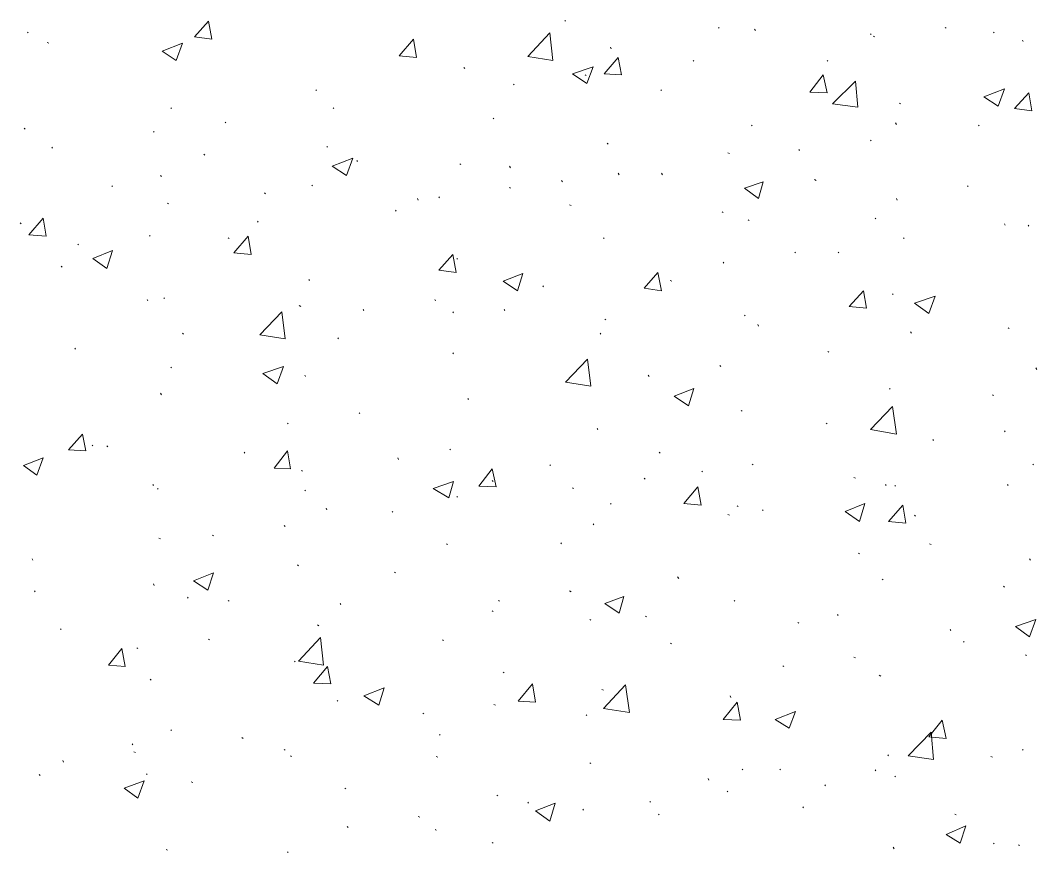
# Model space of a CAD drawing. Header units: millimetres. Extents: x 2928 to 3112, y 1220 to 1280.
# Drawn here: x 2970.222 to 2972.372, y 1256.989 to 1258.749 of the extents above; entities that cross this region are included whole.
import ezdxf

# ---------------------------------------------------------------- set-up
doc = ezdxf.new("R2010")
doc.units = ezdxf.units.MM

msp = doc.modelspace()

# ---------------------------------------------------------------- linework, layer by layer
at = {"color": 92, "linetype": 'Continuous', "lineweight": 13, "true_color": 0x00b800}
for points in [[(2970.59007, 1258.71387), (2970.62007, 1258.7472), (2970.62007, 1258.7472)], [(2970.62674, 1258.70887), (2970.62007, 1258.7472), (2970.62007, 1258.7472)], [(2971.37508, 1258.7472), (2971.37341, 1258.74887), (2971.37341, 1258.74887)], [(2970.2384, 1258.7222), (2970.23673, 1258.72387), (2970.23673, 1258.72387)], [(2971.29508, 1258.6722), (2971.34175, 1258.7222), (2971.34175, 1258.7222)], [(2971.34841, 1258.66387), (2971.34175, 1258.7222), (2971.34175, 1258.7222)], [(2971.70008, 1258.7322), (2971.69842, 1258.73387), (2971.69842, 1258.73387)], [(2971.77675, 1258.7272), (2971.77509, 1258.73054), (2971.77509, 1258.73054)], [(2972.02176, 1258.71887), (2972.02009, 1258.72054), (2972.02009, 1258.72054)], [(2972.02842, 1258.71387), (2972.02676, 1258.71554), (2972.02676, 1258.71554)], [(2972.18009, 1258.7322), (2972.17842, 1258.73387), (2972.17842, 1258.73387)], [(2972.28176, 1258.7222), (2972.28009, 1258.72387), (2972.28009, 1258.72387)], [(2970.28173, 1258.70054), (2970.2784, 1258.7022), (2970.2784, 1258.7022)], [(2970.52173, 1258.68387), (2970.56507, 1258.70054), (2970.56507, 1258.70054)], [(2970.55173, 1258.66387), (2970.56507, 1258.70054), (2970.56507, 1258.70054)], [(2970.59007, 1258.71387), (2970.62674, 1258.70887), (2970.62674, 1258.70887)], [(2971.02341, 1258.67387), (2971.05341, 1258.70887), (2971.05341, 1258.70887)], [(2971.06008, 1258.67054), (2971.05341, 1258.70887), (2971.05341, 1258.70887)], [(2972.34343, 1258.70387), (2972.34176, 1258.7072), (2972.34176, 1258.7072)], [(2970.52173, 1258.68387), (2970.55173, 1258.66387), (2970.55173, 1258.66387)], [(2971.02341, 1258.67387), (2971.06008, 1258.67054), (2971.06008, 1258.67054)], [(2971.29508, 1258.6722), (2971.34841, 1258.66387), (2971.34841, 1258.66387)], [(2971.47175, 1258.68887), (2971.47008, 1258.6922), (2971.47008, 1258.6922)], [(2971.39008, 1258.63554), (2971.43341, 1258.65054), (2971.43341, 1258.65054)], [(2971.42008, 1258.61554), (2971.43341, 1258.65054), (2971.43341, 1258.65054)], [(2971.45675, 1258.63554), (2971.48675, 1258.67054), (2971.48675, 1258.67054)], [(2971.49341, 1258.63387), (2971.48675, 1258.67054), (2971.48675, 1258.67054)], [(2971.64675, 1258.6622), (2971.64508, 1258.66387), (2971.64508, 1258.66387)], [(2971.93009, 1258.6622), (2971.92842, 1258.66387), (2971.92842, 1258.66387)], [(2971.16174, 1258.6472), (2971.16008, 1258.64887), (2971.16008, 1258.64887)], [(2971.39008, 1258.63554), (2971.42008, 1258.61554), (2971.42008, 1258.61554)], [(2971.41841, 1258.6322), (2971.41675, 1258.63387), (2971.41675, 1258.63387)], [(2971.45675, 1258.63554), (2971.49341, 1258.63387), (2971.49341, 1258.63387)], [(2971.89175, 1258.5972), (2971.92009, 1258.63387), (2971.92009, 1258.63387)], [(2971.92842, 1258.59554), (2971.92009, 1258.63387), (2971.92009, 1258.63387)], [(2971.26675, 1258.6122), (2971.26508, 1258.61387), (2971.26508, 1258.61387)], [(2971.94009, 1258.5722), (2971.98842, 1258.62054), (2971.98842, 1258.62054)], [(2971.99342, 1258.56554), (2971.98842, 1258.62054), (2971.98842, 1258.62054)], [(2970.84841, 1258.60054), (2970.84674, 1258.6022), (2970.84674, 1258.6022)], [(2971.57842, 1258.60054), (2971.57675, 1258.6022), (2971.57675, 1258.6022)], [(2971.89175, 1258.5972), (2971.92842, 1258.59554), (2971.92842, 1258.59554)], [(2972.26009, 1258.5872), (2972.30343, 1258.60387), (2972.30343, 1258.60387)], [(2972.26009, 1258.5872), (2972.29009, 1258.5672), (2972.29009, 1258.5672)], [(2972.29009, 1258.5672), (2972.30343, 1258.60387), (2972.30343, 1258.60387)], [(2972.32509, 1258.5622), (2972.35509, 1258.59554), (2972.35509, 1258.59554)], [(2972.36176, 1258.5572), (2972.35509, 1258.59554), (2972.35509, 1258.59554)], [(2970.54173, 1258.5622), (2970.54007, 1258.56387), (2970.54007, 1258.56387)], [(2970.88507, 1258.5622), (2970.88341, 1258.56387), (2970.88341, 1258.56387)], [(2971.94009, 1258.5722), (2971.99342, 1258.56554), (2971.99342, 1258.56554)], [(2972.08342, 1258.5722), (2972.08176, 1258.57387), (2972.08176, 1258.57387)], [(2971.22341, 1258.54053), (2971.22174, 1258.5422), (2971.22174, 1258.5422)], [(2972.32509, 1258.5622), (2972.36176, 1258.5572), (2972.36176, 1258.5572)], [(2970.23173, 1258.51887), (2970.23006, 1258.52053), (2970.23006, 1258.52053)], [(2970.65674, 1258.5322), (2970.65507, 1258.53387), (2970.65507, 1258.53387)], [(2971.77009, 1258.52553), (2971.76842, 1258.5272), (2971.76842, 1258.5272)], [(2972.07509, 1258.52887), (2972.07342, 1258.5322), (2972.07342, 1258.5322)], [(2972.25009, 1258.52553), (2972.24843, 1258.5272), (2972.24843, 1258.5272)], [(2970.50507, 1258.5122), (2970.5034, 1258.51387), (2970.5034, 1258.51387)], [(2970.29006, 1258.47887), (2970.2884, 1258.48053), (2970.2884, 1258.48053)], [(2970.87174, 1258.48053), (2970.87007, 1258.4822), (2970.87007, 1258.4822)], [(2971.46508, 1258.4872), (2971.46341, 1258.48887), (2971.46341, 1258.48887)], [(2972.02176, 1258.49387), (2972.02009, 1258.49553), (2972.02009, 1258.49553)], [(2970.61174, 1258.46387), (2970.61007, 1258.46553), (2970.61007, 1258.46553)], [(2970.88174, 1258.44053), (2970.92507, 1258.4572), (2970.92507, 1258.4572)], [(2970.91174, 1258.42053), (2970.92507, 1258.4572), (2970.92507, 1258.4572)], [(2971.72175, 1258.4672), (2971.71842, 1258.46887), (2971.71842, 1258.46887)], [(2971.87009, 1258.47387), (2971.86842, 1258.47553), (2971.86842, 1258.47553)], [(2970.88174, 1258.44053), (2970.91174, 1258.42053), (2970.91174, 1258.42053)], [(2970.93507, 1258.45053), (2970.93341, 1258.4522), (2970.93341, 1258.4522)], [(2971.15341, 1258.44387), (2971.15174, 1258.44553), (2971.15174, 1258.44553)], [(2971.25841, 1258.4372), (2971.25674, 1258.44053), (2971.25674, 1258.44053)], [(2970.52007, 1258.41887), (2970.5184, 1258.42053), (2970.5184, 1258.42053)], [(2971.48841, 1258.4222), (2971.48675, 1258.42553), (2971.48675, 1258.42553)], [(2971.58008, 1258.4222), (2971.57842, 1258.42553), (2971.57842, 1258.42553)], [(2970.41673, 1258.3972), (2970.41507, 1258.39887), (2970.41507, 1258.39887)], [(2970.84007, 1258.39887), (2970.83841, 1258.40053), (2970.83841, 1258.40053)], [(2971.25841, 1258.39387), (2971.25674, 1258.39553), (2971.25674, 1258.39553)], [(2971.36841, 1258.4072), (2971.36675, 1258.41053), (2971.36675, 1258.41053)], [(2971.75342, 1258.39387), (2971.79342, 1258.4072), (2971.79342, 1258.4072)], [(2971.75342, 1258.39387), (2971.78342, 1258.3722), (2971.78342, 1258.3722)], [(2971.78342, 1258.3722), (2971.79342, 1258.4072), (2971.79342, 1258.4072)], [(2971.90509, 1258.41053), (2971.90175, 1258.4122), (2971.90175, 1258.4122)], [(2972.22676, 1258.3972), (2972.22509, 1258.39887), (2972.22509, 1258.39887)], [(2970.74007, 1258.3822), (2970.7384, 1258.38387), (2970.7384, 1258.38387)], [(2971.06341, 1258.36887), (2971.06174, 1258.3722), (2971.06174, 1258.3722)], [(2971.10841, 1258.37387), (2971.10674, 1258.37553), (2971.10674, 1258.37553)], [(2972.07676, 1258.36887), (2972.07509, 1258.3722), (2972.07509, 1258.3722)], [(2970.53507, 1258.36053), (2970.5334, 1258.3622), (2970.5334, 1258.3622)], [(2971.38675, 1258.3572), (2971.38341, 1258.35887), (2971.38341, 1258.35887)], [(2970.24006, 1258.29553), (2970.27006, 1258.33053), (2970.27006, 1258.33053)], [(2970.27673, 1258.2922), (2970.27006, 1258.33053), (2970.27006, 1258.33053)], [(2971.01674, 1258.34553), (2971.01507, 1258.3472), (2971.01507, 1258.3472)], [(2971.70842, 1258.3422), (2971.70675, 1258.34387), (2971.70675, 1258.34387)], [(2971.76342, 1258.32553), (2971.76175, 1258.3272), (2971.76175, 1258.3272)], [(2972.03176, 1258.32886), (2972.03009, 1258.33053), (2972.03009, 1258.33053)], [(2970.2234, 1258.31886), (2970.22173, 1258.32053), (2970.22173, 1258.32053)], [(2970.72507, 1258.3222), (2970.7234, 1258.32386), (2970.7234, 1258.32386)], [(2972.30509, 1258.31553), (2972.30343, 1258.31886), (2972.30343, 1258.31886)], [(2972.35509, 1258.31386), (2972.35343, 1258.31553), (2972.35343, 1258.31553)], [(2970.24006, 1258.29553), (2970.27673, 1258.2922), (2970.27673, 1258.2922)], [(2970.49673, 1258.2922), (2970.49507, 1258.29386), (2970.49507, 1258.29386)], [(2970.6634, 1258.2872), (2970.66174, 1258.28886), (2970.66174, 1258.28886)], [(2970.6734, 1258.2572), (2970.7034, 1258.2922), (2970.7034, 1258.2922)], [(2970.71007, 1258.25386), (2970.7034, 1258.2922), (2970.7034, 1258.2922)], [(2971.45675, 1258.2872), (2971.45508, 1258.28886), (2971.45508, 1258.28886)], [(2972.09176, 1258.2872), (2972.09009, 1258.28886), (2972.09009, 1258.28886)], [(2970.34507, 1258.27386), (2970.3434, 1258.27553), (2970.3434, 1258.27553)], [(2970.37507, 1258.24553), (2970.41673, 1258.2622), (2970.41673, 1258.2622)], [(2970.37507, 1258.24553), (2970.40507, 1258.22386), (2970.40507, 1258.22386)], [(2970.40507, 1258.22386), (2970.41673, 1258.2622), (2970.41673, 1258.2622)], [(2970.6734, 1258.2572), (2970.71007, 1258.25386), (2970.71007, 1258.25386)], [(2971.10674, 1258.22053), (2971.13674, 1258.25386), (2971.13674, 1258.25386)], [(2971.14341, 1258.21553), (2971.13674, 1258.25386), (2971.13674, 1258.25386)], [(2971.14674, 1258.24386), (2971.14508, 1258.24553), (2971.14508, 1258.24553)], [(2971.86175, 1258.2572), (2971.86009, 1258.25886), (2971.86009, 1258.25886)], [(2971.95342, 1258.2572), (2971.95175, 1258.25886), (2971.95175, 1258.25886)], [(2970.31006, 1258.2272), (2970.3084, 1258.22886), (2970.3084, 1258.22886)], [(2971.10674, 1258.22053), (2971.14341, 1258.21553), (2971.14341, 1258.21553)], [(2971.71008, 1258.23553), (2971.70842, 1258.2372), (2971.70842, 1258.2372)], [(2970.83341, 1258.19886), (2970.83174, 1258.20053), (2970.83174, 1258.20053)], [(2971.24341, 1258.1972), (2971.28508, 1258.21386), (2971.28508, 1258.21386)], [(2971.27341, 1258.1772), (2971.28508, 1258.21386), (2971.28508, 1258.21386)], [(2971.54175, 1258.1822), (2971.57008, 1258.21553), (2971.57008, 1258.21553)], [(2971.57842, 1258.1772), (2971.57008, 1258.21553), (2971.57008, 1258.21553)], [(2971.60008, 1258.1972), (2971.59675, 1258.19886), (2971.59675, 1258.19886)], [(2971.24341, 1258.1972), (2971.27341, 1258.1772), (2971.27341, 1258.1772)], [(2971.32841, 1258.18553), (2971.32675, 1258.1872), (2971.32675, 1258.1872)], [(2971.54175, 1258.1822), (2971.57842, 1258.1772), (2971.57842, 1258.1772)], [(2971.97509, 1258.14386), (2972.00509, 1258.1772), (2972.00509, 1258.1772)], [(2972.01176, 1258.14053), (2972.00509, 1258.1772), (2972.00509, 1258.1772)], [(2970.49173, 1258.15553), (2970.49007, 1258.15886), (2970.49007, 1258.15886)], [(2970.52673, 1258.16053), (2970.52507, 1258.1622), (2970.52507, 1258.1622)], [(2971.10008, 1258.15553), (2971.09841, 1258.15886), (2971.09841, 1258.15886)], [(2972.06842, 1258.16886), (2972.06676, 1258.17053), (2972.06676, 1258.17053)], [(2972.11342, 1258.15053), (2972.15676, 1258.16553), (2972.15676, 1258.16553)], [(2972.14342, 1258.12886), (2972.15676, 1258.16553), (2972.15676, 1258.16553)], [(2970.81507, 1258.14386), (2970.81174, 1258.14553), (2970.81174, 1258.14553)], [(2970.94841, 1258.13553), (2970.94674, 1258.1372), (2970.94674, 1258.1372)], [(2971.24674, 1258.13553), (2971.24508, 1258.1372), (2971.24508, 1258.1372)], [(2971.97509, 1258.14386), (2972.01176, 1258.14053), (2972.01176, 1258.14053)], [(2972.11342, 1258.15053), (2972.14342, 1258.12886), (2972.14342, 1258.12886)], [(2970.7284, 1258.08386), (2970.77507, 1258.1322), (2970.77507, 1258.1322)], [(2970.78174, 1258.07553), (2970.77507, 1258.1322), (2970.77507, 1258.1322)], [(2971.13841, 1258.13053), (2971.13674, 1258.1322), (2971.13674, 1258.1322)], [(2971.46008, 1258.11553), (2971.45841, 1258.1172), (2971.45841, 1258.1172)], [(2971.75509, 1258.12386), (2971.75342, 1258.12553), (2971.75342, 1258.12553)], [(2971.78342, 1258.1022), (2971.78175, 1258.10553), (2971.78175, 1258.10553)], [(2972.10676, 1258.08719), (2972.10509, 1258.09053), (2972.10509, 1258.09053)], [(2972.31343, 1258.0972), (2972.31176, 1258.09886), (2972.31176, 1258.09886)], [(2970.56674, 1258.08553), (2970.56507, 1258.08719), (2970.56507, 1258.08719)], [(2970.7284, 1258.08386), (2970.78174, 1258.07553), (2970.78174, 1258.07553)], [(2970.89507, 1258.07553), (2970.89341, 1258.07719), (2970.89341, 1258.07719)], [(2971.45008, 1258.08553), (2971.44841, 1258.08719), (2971.44841, 1258.08719)], [(2970.3384, 1258.05386), (2970.33673, 1258.05553), (2970.33673, 1258.05553)], [(2971.93175, 1258.04719), (2971.93009, 1258.04886), (2971.93009, 1258.04886)], [(2971.13841, 1258.04386), (2971.13674, 1258.04553), (2971.13674, 1258.04553)], [(2971.37508, 1257.98386), (2971.42175, 1258.03219), (2971.42175, 1258.03219)], [(2971.42841, 1257.97553), (2971.42175, 1258.03219), (2971.42175, 1258.03219)], [(2970.54173, 1258.01386), (2970.54007, 1258.01553), (2970.54007, 1258.01553)], [(2970.73507, 1258.00219), (2970.7784, 1258.01719), (2970.7784, 1258.01719)], [(2970.76507, 1257.98053), (2970.7784, 1258.01719), (2970.7784, 1258.01719)], [(2971.70342, 1258.01719), (2971.70175, 1258.01886), (2971.70175, 1258.01886)], [(2972.37176, 1258.01053), (2972.37009, 1258.01386), (2972.37009, 1258.01386)], [(2970.73507, 1258.00219), (2970.76507, 1257.98053), (2970.76507, 1257.98053)], [(2970.82507, 1257.99553), (2970.82341, 1257.99886), (2970.82341, 1257.99886)], [(2971.37508, 1257.98386), (2971.42841, 1257.97553), (2971.42841, 1257.97553)], [(2971.55175, 1257.99553), (2971.55008, 1257.99886), (2971.55008, 1257.99886)], [(2971.60508, 1257.95386), (2971.64675, 1257.97053), (2971.64675, 1257.97053)], [(2971.63508, 1257.93386), (2971.64675, 1257.97053), (2971.64675, 1257.97053)], [(2972.06176, 1257.96886), (2972.06009, 1257.97053), (2972.06009, 1257.97053)], [(2970.52007, 1257.95719), (2970.5184, 1257.96053), (2970.5184, 1257.96053)], [(2971.17008, 1257.94719), (2971.16841, 1257.94886), (2971.16841, 1257.94886)], [(2971.60508, 1257.95386), (2971.63508, 1257.93386), (2971.63508, 1257.93386)], [(2972.28009, 1257.95553), (2972.27843, 1257.95719), (2972.27843, 1257.95719)], [(2970.94007, 1257.91719), (2970.93841, 1257.91886), (2970.93841, 1257.91886)], [(2971.74842, 1257.92219), (2971.74675, 1257.92386), (2971.74675, 1257.92386)], [(2972.02009, 1257.88386), (2972.06676, 1257.93219), (2972.06676, 1257.93219)], [(2972.07509, 1257.87386), (2972.06676, 1257.93219), (2972.06676, 1257.93219)], [(2970.7884, 1257.89553), (2970.78674, 1257.89719), (2970.78674, 1257.89719)], [(2971.92842, 1257.89553), (2971.92675, 1257.89719), (2971.92675, 1257.89719)], [(2971.44341, 1257.88386), (2971.44175, 1257.88553), (2971.44175, 1257.88553)], [(2972.02009, 1257.88386), (2972.07509, 1257.87386), (2972.07509, 1257.87386)], [(2972.30509, 1257.87886), (2972.30343, 1257.88053), (2972.30343, 1257.88053)], [(2970.3234, 1257.84052), (2970.3534, 1257.87386), (2970.3534, 1257.87386)], [(2970.36007, 1257.83886), (2970.3534, 1257.87386), (2970.3534, 1257.87386)], [(2972.15342, 1257.86052), (2972.15176, 1257.86219), (2972.15176, 1257.86219)], [(2970.3234, 1257.84052), (2970.36007, 1257.83886), (2970.36007, 1257.83886)], [(2970.37507, 1257.84886), (2970.3734, 1257.85052), (2970.3734, 1257.85052)], [(2970.40673, 1257.84719), (2970.40507, 1257.84886), (2970.40507, 1257.84886)], [(2970.69674, 1257.83386), (2970.69507, 1257.83552), (2970.69507, 1257.83552)], [(2970.7584, 1257.80219), (2970.78674, 1257.83886), (2970.78674, 1257.83886)], [(2970.7934, 1257.80052), (2970.78674, 1257.83886), (2970.78674, 1257.83886)], [(2971.13174, 1257.84052), (2971.13008, 1257.84219), (2971.13008, 1257.84219)], [(2971.57508, 1257.83386), (2971.57342, 1257.83552), (2971.57342, 1257.83552)], [(2970.2284, 1257.80719), (2970.27006, 1257.82386), (2970.27006, 1257.82386)], [(2970.25673, 1257.78719), (2970.27006, 1257.82386), (2970.27006, 1257.82386)], [(2971.02174, 1257.82052), (2971.02007, 1257.82386), (2971.02007, 1257.82386)], [(2970.2284, 1257.80719), (2970.25673, 1257.78719), (2970.25673, 1257.78719)], [(2970.7584, 1257.80219), (2970.7934, 1257.80052), (2970.7934, 1257.80052)], [(2970.81841, 1257.79552), (2970.81674, 1257.79719), (2970.81674, 1257.79719)], [(2971.19174, 1257.76386), (2971.22008, 1257.80052), (2971.22008, 1257.80052)], [(2971.22841, 1257.76219), (2971.22008, 1257.80052), (2971.22008, 1257.80052)], [(2971.34341, 1257.80719), (2971.34175, 1257.80886), (2971.34175, 1257.80886)], [(2971.66508, 1257.79386), (2971.66342, 1257.79552), (2971.66342, 1257.79552)], [(2971.77175, 1257.80886), (2971.77009, 1257.81052), (2971.77009, 1257.81052)], [(2972.36509, 1257.80886), (2972.36343, 1257.81052), (2972.36343, 1257.81052)], [(2971.09508, 1257.75886), (2971.13841, 1257.77386), (2971.13841, 1257.77386)], [(2971.12841, 1257.73886), (2971.13841, 1257.77386), (2971.13841, 1257.77386)], [(2971.22174, 1257.77386), (2971.22008, 1257.77552), (2971.22008, 1257.77552)], [(2971.54342, 1257.77886), (2971.54175, 1257.78052), (2971.54175, 1257.78052)], [(2971.98842, 1257.78052), (2971.98509, 1257.78219), (2971.98509, 1257.78219)], [(2970.5034, 1257.76552), (2970.50173, 1257.76719), (2970.50173, 1257.76719)], [(2970.5134, 1257.75719), (2970.51173, 1257.75886), (2970.51173, 1257.75886)], [(2970.82507, 1257.75386), (2970.82341, 1257.75552), (2970.82341, 1257.75552)], [(2971.09508, 1257.75886), (2971.12841, 1257.73886), (2971.12841, 1257.73886)], [(2971.19174, 1257.76386), (2971.22841, 1257.76219), (2971.22841, 1257.76219)], [(2971.39175, 1257.75886), (2971.39008, 1257.76052), (2971.39008, 1257.76052)], [(2971.62508, 1257.72719), (2971.65508, 1257.76219), (2971.65508, 1257.76219)], [(2971.66175, 1257.72386), (2971.65508, 1257.76219), (2971.65508, 1257.76219)], [(2972.05342, 1257.76552), (2972.05176, 1257.76719), (2972.05176, 1257.76719)], [(2972.07342, 1257.76386), (2972.07176, 1257.76552), (2972.07176, 1257.76552)], [(2972.31176, 1257.76552), (2972.31009, 1257.76719), (2972.31009, 1257.76719)], [(2971.14674, 1257.74052), (2971.14508, 1257.74219), (2971.14508, 1257.74219)], [(2971.47175, 1257.72552), (2971.47008, 1257.72719), (2971.47008, 1257.72719)], [(2971.62508, 1257.72719), (2971.66175, 1257.72386), (2971.66175, 1257.72386)], [(2971.96676, 1257.71052), (2972.00842, 1257.72719), (2972.00842, 1257.72719)], [(2971.99676, 1257.68886), (2972.00842, 1257.72719), (2972.00842, 1257.72719)], [(2970.87007, 1257.71386), (2970.86841, 1257.71719), (2970.86841, 1257.71719)], [(2971.01007, 1257.70886), (2971.00841, 1257.71052), (2971.00841, 1257.71052)], [(2971.72175, 1257.70219), (2971.71842, 1257.70386), (2971.71842, 1257.70386)], [(2971.74009, 1257.72052), (2971.73842, 1257.72219), (2971.73842, 1257.72219)], [(2971.79342, 1257.71219), (2971.79175, 1257.71386), (2971.79175, 1257.71386)], [(2971.96676, 1257.71052), (2971.99676, 1257.68886), (2971.99676, 1257.68886)], [(2972.05842, 1257.68886), (2972.08842, 1257.72386), (2972.08842, 1257.72386)], [(2972.09509, 1257.68552), (2972.08842, 1257.72386), (2972.08842, 1257.72386)], [(2971.43508, 1257.68219), (2971.43341, 1257.68386), (2971.43341, 1257.68386)], [(2972.05842, 1257.68886), (2972.09509, 1257.68552), (2972.09509, 1257.68552)], [(2972.11509, 1257.70052), (2972.11342, 1257.70219), (2972.11342, 1257.70219)], [(2970.63007, 1257.65886), (2970.6284, 1257.66052), (2970.6284, 1257.66052)], [(2970.78174, 1257.67886), (2970.78007, 1257.68052), (2970.78007, 1257.68052)], [(2970.5184, 1257.65219), (2970.51507, 1257.65386), (2970.51507, 1257.65386)], [(2971.12508, 1257.64052), (2971.12341, 1257.64219), (2971.12341, 1257.64219)], [(2971.36675, 1257.64219), (2971.36508, 1257.64386), (2971.36508, 1257.64386)], [(2972.14842, 1257.64052), (2972.14509, 1257.64219), (2972.14509, 1257.64219)], [(2971.99676, 1257.62052), (2971.99509, 1257.62219), (2971.99509, 1257.62219)], [(2970.2484, 1257.60719), (2970.24673, 1257.61052), (2970.24673, 1257.61052)], [(2970.81007, 1257.59552), (2970.80841, 1257.59719), (2970.80841, 1257.59719)], [(2972.35843, 1257.60719), (2972.35676, 1257.61052), (2972.35676, 1257.61052)], [(2970.5884, 1257.56385), (2970.63007, 1257.58052), (2970.63007, 1257.58052)], [(2970.6184, 1257.54385), (2970.63007, 1257.58052), (2970.63007, 1257.58052)], [(2971.01507, 1257.58052), (2971.01341, 1257.58219), (2971.01341, 1257.58219)], [(2970.50507, 1257.55385), (2970.5034, 1257.55719), (2970.5034, 1257.55719)], [(2970.5884, 1257.56385), (2970.6184, 1257.54385), (2970.6184, 1257.54385)], [(2971.61508, 1257.56885), (2971.61175, 1257.57219), (2971.61175, 1257.57219)], [(2972.04676, 1257.56552), (2972.04509, 1257.56719), (2972.04509, 1257.56719)], [(2970.2534, 1257.54052), (2970.25173, 1257.54219), (2970.25173, 1257.54219)], [(2971.38675, 1257.54052), (2971.38341, 1257.54219), (2971.38341, 1257.54219)], [(2972.30343, 1257.55052), (2972.30176, 1257.55219), (2972.30176, 1257.55219)], [(2970.57674, 1257.52719), (2970.57507, 1257.52885), (2970.57507, 1257.52885)], [(2970.6634, 1257.52052), (2970.66174, 1257.52219), (2970.66174, 1257.52219)], [(2970.90007, 1257.51385), (2970.89841, 1257.51552), (2970.89841, 1257.51552)], [(2971.23508, 1257.52052), (2971.23341, 1257.52219), (2971.23341, 1257.52219)], [(2971.45841, 1257.51552), (2971.49842, 1257.53052), (2971.49842, 1257.53052)], [(2971.45841, 1257.51552), (2971.48841, 1257.49552), (2971.48841, 1257.49552)], [(2971.48841, 1257.49552), (2971.49842, 1257.53052), (2971.49842, 1257.53052)], [(2971.73342, 1257.52052), (2971.73175, 1257.52219), (2971.73175, 1257.52219)], [(2971.22174, 1257.49885), (2971.22008, 1257.50052), (2971.22008, 1257.50052)], [(2971.54675, 1257.48719), (2971.54342, 1257.48885), (2971.54342, 1257.48885)], [(2971.95175, 1257.49052), (2971.95009, 1257.49219), (2971.95009, 1257.49219)], [(2970.85341, 1257.46885), (2970.85007, 1257.47052), (2970.85007, 1257.47052)], [(2971.42841, 1257.48052), (2971.42675, 1257.48219), (2971.42675, 1257.48219)], [(2971.86842, 1257.47385), (2971.86675, 1257.47552), (2971.86675, 1257.47552)], [(2972.32676, 1257.46719), (2972.37009, 1257.48219), (2972.37009, 1257.48219)], [(2972.32676, 1257.46719), (2972.35676, 1257.44552), (2972.35676, 1257.44552)], [(2972.35676, 1257.44552), (2972.37009, 1257.48219), (2972.37009, 1257.48219)], [(2970.3084, 1257.46052), (2970.30673, 1257.46219), (2970.30673, 1257.46219)], [(2972.19009, 1257.45885), (2972.18842, 1257.46052), (2972.18842, 1257.46052)], [(2970.62174, 1257.43885), (2970.62007, 1257.44052), (2970.62007, 1257.44052)], [(2970.81007, 1257.39385), (2970.85674, 1257.44385), (2970.85674, 1257.44385)], [(2970.86341, 1257.38552), (2970.85674, 1257.44385), (2970.85674, 1257.44385)], [(2971.11674, 1257.43719), (2971.11508, 1257.43885), (2971.11508, 1257.43885)], [(2971.60008, 1257.43052), (2971.59675, 1257.43219), (2971.59675, 1257.43219)], [(2972.21843, 1257.43385), (2972.21676, 1257.43552), (2972.21676, 1257.43552)], [(2970.4084, 1257.38552), (2970.43673, 1257.42052), (2970.43673, 1257.42052)], [(2970.4434, 1257.38218), (2970.43673, 1257.42052), (2970.43673, 1257.42052)], [(2970.47007, 1257.42052), (2970.4684, 1257.42219), (2970.4684, 1257.42219)], [(2972.35009, 1257.40552), (2972.34843, 1257.40719), (2972.34843, 1257.40719)], [(2970.4084, 1257.38552), (2970.4434, 1257.38218), (2970.4434, 1257.38218)], [(2970.80341, 1257.39218), (2970.80174, 1257.39385), (2970.80174, 1257.39385)], [(2970.81007, 1257.39385), (2970.86341, 1257.38552), (2970.86341, 1257.38552)], [(2970.84174, 1257.34718), (2970.87174, 1257.38218), (2970.87174, 1257.38218)], [(2970.87841, 1257.34552), (2970.87174, 1257.38218), (2970.87174, 1257.38218)], [(2971.83675, 1257.38218), (2971.83509, 1257.38385), (2971.83509, 1257.38385)], [(2971.98842, 1257.40052), (2971.98509, 1257.40219), (2971.98509, 1257.40219)], [(2971.24508, 1257.36885), (2971.24341, 1257.37052), (2971.24341, 1257.37052)], [(2972.04176, 1257.36218), (2972.03842, 1257.36385), (2972.03842, 1257.36385)], [(2970.4984, 1257.35385), (2970.49673, 1257.35552), (2970.49673, 1257.35552)], [(2970.84174, 1257.34718), (2970.87841, 1257.34552), (2970.87841, 1257.34552)], [(2971.27508, 1257.30885), (2971.30508, 1257.34552), (2971.30508, 1257.34552)], [(2971.31175, 1257.30718), (2971.30508, 1257.34552), (2971.30508, 1257.34552)], [(2971.45508, 1257.29385), (2971.50175, 1257.34385), (2971.50175, 1257.34385)], [(2971.51008, 1257.28552), (2971.50175, 1257.34385), (2971.50175, 1257.34385)], [(2970.94841, 1257.32052), (2970.99174, 1257.33718), (2970.99174, 1257.33718)], [(2970.94841, 1257.32052), (2970.98007, 1257.30052), (2970.98007, 1257.30052)], [(2970.98007, 1257.30052), (2970.99174, 1257.33718), (2970.99174, 1257.33718)], [(2971.45508, 1257.33218), (2971.45175, 1257.33385), (2971.45175, 1257.33385)], [(2971.72508, 1257.31718), (2971.72342, 1257.32052), (2971.72342, 1257.32052)], [(2970.89341, 1257.30885), (2970.89174, 1257.31052), (2970.89174, 1257.31052)], [(2971.22674, 1257.30052), (2971.22341, 1257.30218), (2971.22341, 1257.30218)], [(2971.27508, 1257.30885), (2971.31175, 1257.30718), (2971.31175, 1257.30718)], [(2971.70842, 1257.27052), (2971.73842, 1257.30718), (2971.73842, 1257.30718)], [(2971.74509, 1257.26885), (2971.73842, 1257.30718), (2971.73842, 1257.30718)], [(2971.07508, 1257.28218), (2971.07341, 1257.28385), (2971.07341, 1257.28385)], [(2971.42008, 1257.27885), (2971.41841, 1257.28052), (2971.41841, 1257.28052)], [(2971.45508, 1257.29385), (2971.51008, 1257.28552), (2971.51008, 1257.28552)], [(2971.81842, 1257.27052), (2971.86175, 1257.28718), (2971.86175, 1257.28718)], [(2971.84842, 1257.25218), (2971.86175, 1257.28718), (2971.86175, 1257.28718)], [(2971.70842, 1257.27052), (2971.74509, 1257.26885), (2971.74509, 1257.26885)], [(2971.81842, 1257.27052), (2971.84842, 1257.25218), (2971.84842, 1257.25218)], [(2972.14342, 1257.23385), (2972.17176, 1257.26885), (2972.17176, 1257.26885)], [(2972.18009, 1257.23052), (2972.17176, 1257.26885), (2972.17176, 1257.26885)], [(2970.54173, 1257.24718), (2970.54007, 1257.24885), (2970.54007, 1257.24885)], [(2970.6934, 1257.23052), (2970.69007, 1257.23218), (2970.69007, 1257.23218)], [(2971.11008, 1257.23718), (2971.10841, 1257.23885), (2971.10841, 1257.23885)], [(2972.10009, 1257.19385), (2972.14842, 1257.24385), (2972.14842, 1257.24385)], [(2972.14342, 1257.23385), (2972.18009, 1257.23052), (2972.18009, 1257.23052)], [(2972.15342, 1257.18552), (2972.14842, 1257.24385), (2972.14842, 1257.24385)], [(2970.46007, 1257.21718), (2970.4584, 1257.21885), (2970.4584, 1257.21885)], [(2970.46507, 1257.20052), (2970.46173, 1257.20218), (2970.46173, 1257.20218)], [(2970.78174, 1257.20552), (2970.78007, 1257.20718), (2970.78007, 1257.20718)], [(2970.79507, 1257.19218), (2970.7934, 1257.19385), (2970.7934, 1257.19385)], [(2971.10508, 1257.19052), (2971.10174, 1257.19218), (2971.10174, 1257.19218)], [(2972.05842, 1257.19385), (2972.05676, 1257.19552), (2972.05676, 1257.19552)], [(2972.10009, 1257.19385), (2972.15342, 1257.18552), (2972.15342, 1257.18552)], [(2972.27843, 1257.19052), (2972.27509, 1257.19218), (2972.27509, 1257.19218)], [(2972.34343, 1257.20552), (2972.34176, 1257.20718), (2972.34176, 1257.20718)], [(2970.3134, 1257.18052), (2970.31173, 1257.18385), (2970.31173, 1257.18385)], [(2971.42841, 1257.17718), (2971.42675, 1257.17885), (2971.42675, 1257.17885)], [(2970.2634, 1257.15218), (2970.26173, 1257.15385), (2970.26173, 1257.15385)], [(2970.49007, 1257.15385), (2970.4884, 1257.15551), (2970.4884, 1257.15551)], [(2971.67842, 1257.14218), (2971.67675, 1257.14551), (2971.67675, 1257.14551)], [(2971.75009, 1257.16385), (2971.74842, 1257.16552), (2971.74842, 1257.16552)], [(2971.83009, 1257.16385), (2971.82842, 1257.16552), (2971.82842, 1257.16552)], [(2972.03176, 1257.16218), (2972.03009, 1257.16385), (2972.03009, 1257.16385)], [(2972.07342, 1257.14885), (2972.07176, 1257.15051), (2972.07176, 1257.15051)], [(2970.44173, 1257.12551), (2970.4834, 1257.14051), (2970.4834, 1257.14051)], [(2970.44173, 1257.12551), (2970.47007, 1257.10385), (2970.47007, 1257.10385)], [(2970.47007, 1257.10385), (2970.4834, 1257.14051), (2970.4834, 1257.14051)], [(2970.58674, 1257.13718), (2970.5834, 1257.13885), (2970.5834, 1257.13885)], [(2970.91007, 1257.12385), (2970.90841, 1257.12551), (2970.90841, 1257.12551)], [(2971.92509, 1257.13051), (2971.92342, 1257.13218), (2971.92342, 1257.13218)], [(2971.23174, 1257.10885), (2971.23008, 1257.11051), (2971.23008, 1257.11051)], [(2971.71842, 1257.11718), (2971.71675, 1257.11885), (2971.71675, 1257.11885)], [(2971.29675, 1257.09385), (2971.29508, 1257.09551), (2971.29508, 1257.09551)], [(2971.31175, 1257.07718), (2971.35341, 1257.09385), (2971.35341, 1257.09385)], [(2971.34175, 1257.05551), (2971.35341, 1257.09385), (2971.35341, 1257.09385)], [(2971.41341, 1257.07885), (2971.41175, 1257.08051), (2971.41175, 1257.08051)], [(2971.55508, 1257.09551), (2971.55342, 1257.09718), (2971.55342, 1257.09718)], [(2971.87842, 1257.08385), (2971.87675, 1257.08551), (2971.87675, 1257.08551)], [(2971.06674, 1257.06385), (2971.06341, 1257.06551), (2971.06341, 1257.06551)], [(2971.31175, 1257.07718), (2971.34175, 1257.05551), (2971.34175, 1257.05551)], [(2971.57342, 1257.06885), (2971.57175, 1257.07051), (2971.57175, 1257.07051)], [(2972.20176, 1257.06885), (2972.19843, 1257.07051), (2972.19843, 1257.07051)], [(2970.91507, 1257.04218), (2970.91341, 1257.04385), (2970.91341, 1257.04385)], [(2971.10174, 1257.03551), (2971.10008, 1257.03885), (2971.10008, 1257.03885)], [(2972.18009, 1257.02718), (2972.22176, 1257.04551), (2972.22176, 1257.04551)], [(2972.21009, 1257.00885), (2972.22176, 1257.04551), (2972.22176, 1257.04551)], [(2972.18009, 1257.02718), (2972.21009, 1257.00885), (2972.21009, 1257.00885)], [(2970.5334, 1256.99385), (2970.53007, 1256.99551), (2970.53007, 1256.99551)], [(2971.22174, 1257.00885), (2971.22008, 1257.01051), (2971.22008, 1257.01051)], [(2972.07009, 1256.99718), (2972.06842, 1257.00051), (2972.06842, 1257.00051)], [(2972.28176, 1257.00718), (2972.28009, 1257.00885), (2972.28009, 1257.00885)], [(2972.33509, 1257.00385), (2972.33343, 1257.00551), (2972.33343, 1257.00551)], [(2970.7884, 1256.98885), (2970.78674, 1256.99051), (2970.78674, 1256.99051)]]:
    msp.add_lwpolyline(points, dxfattribs=at)

doc.saveas('drawing.dxf')
